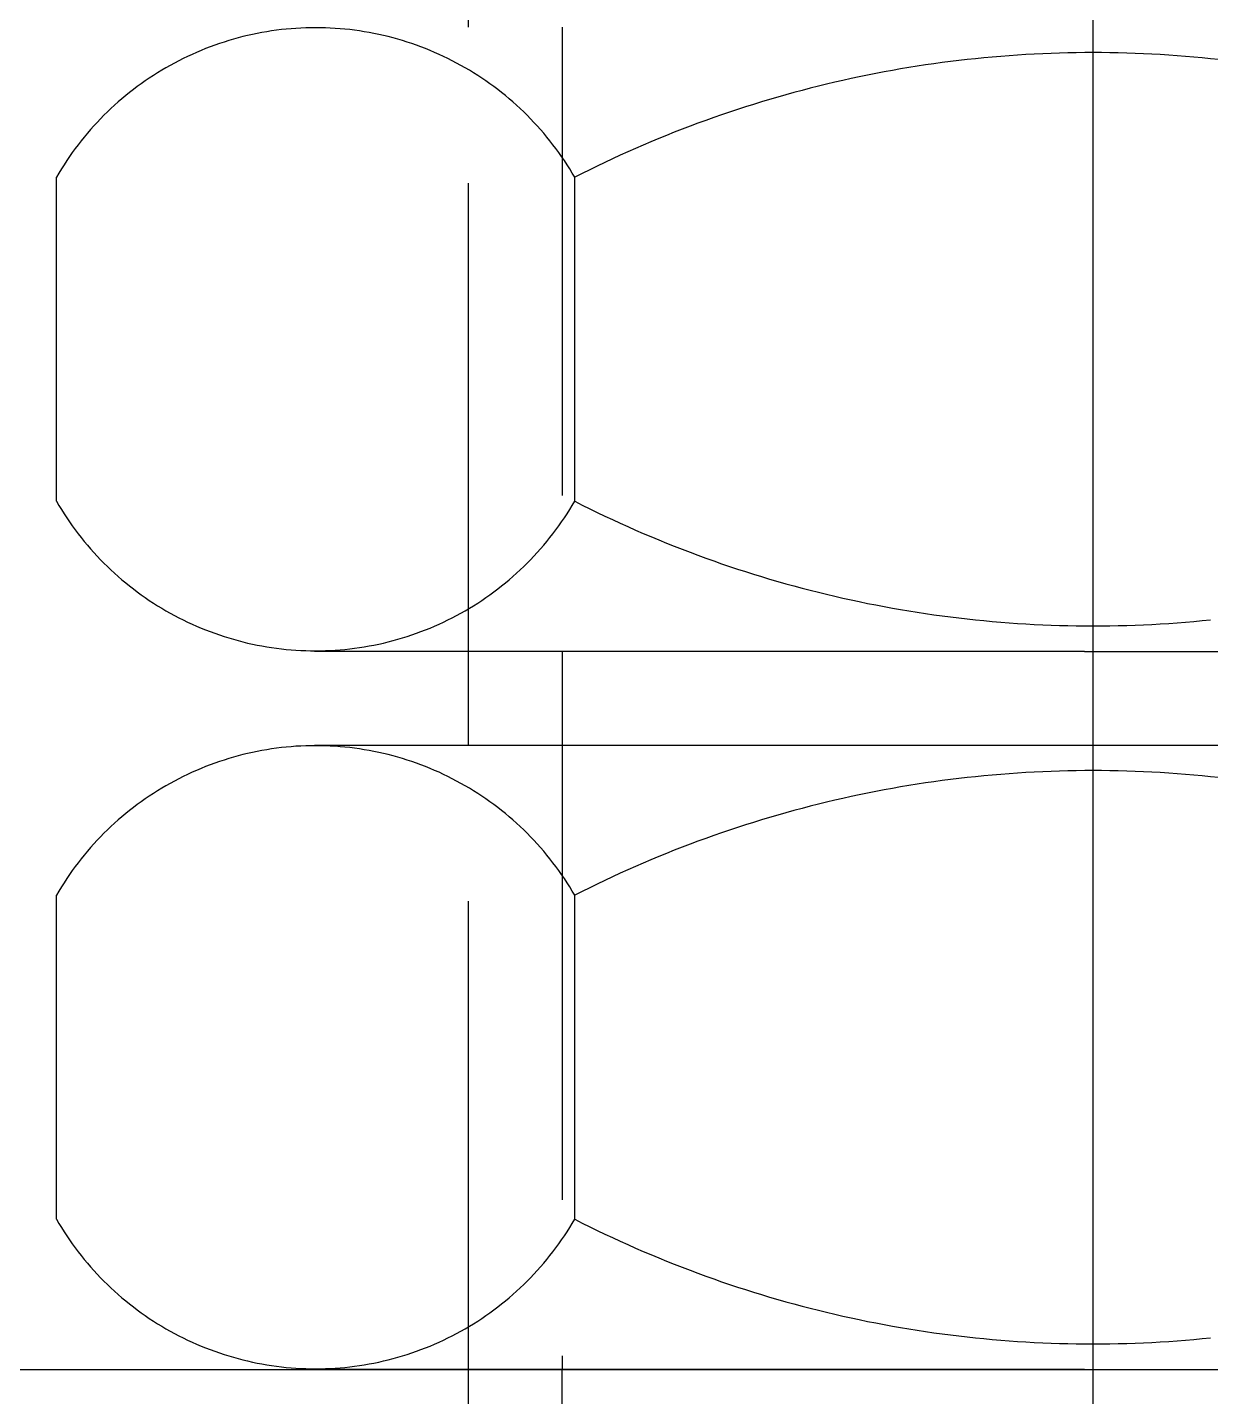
# Paper-space layout 'ldTemplatePARS001R3OrderA3BWPP03 (2)' of a CAD drawing. Header units: millimetres. Extents: x 302 to 722, y -383 to -86.
# Drawn here: x 511.363 to 515.152, y -267.915 to -263.529 of the extents above; entities that cross this region are included whole.
import ezdxf

# ---------------------------------------------------------------- set-up
doc = ezdxf.new("R2010")
doc.units = ezdxf.units.MM
doc.linetypes.add('DASH_CENTER', pattern=[36, 24, -3, 6, -3])
doc.linetypes.add('LONG_DASHED', pattern=[2, 1.5, -0.5])

psp = doc.layouts.new('ldTemplatePARS001R3OrderA3BWPP03 (2)')

# ---------------------------------------------------------------- linework, layer by layer
at = {"color": 7, "linetype": 'DASH_CENTER'}
psp.add_line((514.7759, -286.2029), (514.7759, -252.6781), dxfattribs=at)
at = {"color": 7, "linetype": 'LONG_DASHED'}
for p, q in [((512.7759, -265.5278), (512.7759, -263.0278)), ((513.0759, -263.5278), (513.0759, -265.5278)), ((513.0759, -265.7843), (513.0759, -267.8278)), ((512.7759, -267.8278), (512.7759, -265.8278)), ((512.7759, -272.2278), (512.7759, -267.8278)), ((513.0759, -272.2278), (513.0759, -267.8278))]:
    psp.add_line(p, q, dxfattribs=at)
at = {"color": 7, "linetype": 'Continuous'}
for p, q in [((512.038, -263.5624), (512.0229, -263.5666)), ((512.0532, -263.5584), (512.038, -263.5624)), ((512.0684, -263.5547), (512.0532, -263.5584)), ((512.0837, -263.5513), (512.0684, -263.5547)), ((512.0991, -263.5481), (512.0837, -263.5513)), ((512.1145, -263.5452), (512.0991, -263.5481)), ((512.1299, -263.5425), (512.1145, -263.5452)), ((512.1454, -263.5401), (512.1299, -263.5425)), ((512.161, -263.5379), (512.1454, -263.5401)), ((512.1765, -263.536), (512.161, -263.5379)), ((512.1921, -263.5343), (512.1765, -263.536)), ((512.2077, -263.5329), (512.1921, -263.5343)), ((512.2234, -263.5318), (512.2077, -263.5329)), ((512.239, -263.5309), (512.2234, -263.5318)), ((512.2547, -263.5302), (512.239, -263.5309)), ((512.2704, -263.5298), (512.2547, -263.5302)), ((512.2861, -263.5297), (512.2704, -263.5298)), ((512.3017, -263.5298), (512.2861, -263.5297)), ((512.3174, -263.5302), (512.3017, -263.5298)), ((512.3331, -263.5309), (512.3174, -263.5302)), ((512.3487, -263.5318), (512.3331, -263.5309)), ((512.3644, -263.5329), (512.3487, -263.5318)), ((512.38, -263.5343), (512.3644, -263.5329)), ((512.3956, -263.536), (512.38, -263.5343)), ((512.4111, -263.5379), (512.3956, -263.536)), ((512.4267, -263.5401), (512.4111, -263.5379)), ((512.4422, -263.5425), (512.4267, -263.5401)), ((512.4576, -263.5452), (512.4422, -263.5425)), ((512.473, -263.5481), (512.4576, -263.5452)), ((512.4884, -263.5513), (512.473, -263.5481)), ((512.5037, -263.5547), (512.4884, -263.5513)), ((512.5189, -263.5584), (512.5037, -263.5547)), ((512.5341, -263.5624), (512.5189, -263.5584)), ((512.5492, -263.5666), (512.5341, -263.5624)), ((511.9049, -263.6088), (511.8905, -263.6151)), ((511.9193, -263.6027), (511.9049, -263.6088)), ((511.9338, -263.5968), (511.9193, -263.6027)), ((511.9485, -263.5911), (511.9338, -263.5968)), ((511.9632, -263.5857), (511.9485, -263.5911)), ((511.978, -263.5806), (511.9632, -263.5857)), ((511.9929, -263.5757), (511.978, -263.5806)), ((512.0079, -263.571), (511.9929, -263.5757)), ((512.0229, -263.5666), (512.0079, -263.571)), ((512.5642, -263.571), (512.5492, -263.5666)), ((512.5792, -263.5757), (512.5642, -263.571)), ((512.5941, -263.5806), (512.5792, -263.5757)), ((512.6089, -263.5857), (512.5941, -263.5806)), ((512.6236, -263.5911), (512.6089, -263.5857)), ((512.6383, -263.5968), (512.6236, -263.5911)), ((512.6528, -263.6027), (512.6383, -263.5968)), ((512.6672, -263.6088), (512.6528, -263.6027)), ((512.6816, -263.6151), (512.6672, -263.6088)), ((514.7489, -263.6097), (514.722, -263.61)), ((514.7759, -263.6096), (514.7489, -263.6097)), ((514.8028, -263.6097), (514.7759, -263.6096)), ((514.8297, -263.61), (514.8028, -263.6097)), ((511.8205, -263.6504), (511.8069, -263.6581)), ((511.8343, -263.6429), (511.8205, -263.6504)), ((511.8482, -263.6356), (511.8343, -263.6429)), ((511.8622, -263.6285), (511.8482, -263.6356)), ((511.8763, -263.6217), (511.8622, -263.6285)), ((511.8905, -263.6151), (511.8763, -263.6217)), ((512.6958, -263.6217), (512.6816, -263.6151)), ((512.7099, -263.6285), (512.6958, -263.6217)), ((512.7239, -263.6356), (512.7099, -263.6285)), ((512.7378, -263.6429), (512.7239, -263.6356)), ((512.7516, -263.6504), (512.7378, -263.6429)), ((512.7652, -263.6581), (512.7516, -263.6504)), ((514.2127, -263.6533), (514.1861, -263.6575)), ((514.2393, -263.6492), (514.2127, -263.6533)), ((514.266, -263.6454), (514.2393, -263.6492)), ((514.2926, -263.6417), (514.266, -263.6454)), ((514.3193, -263.6382), (514.2926, -263.6417)), ((514.3461, -263.635), (514.3193, -263.6382)), ((514.3728, -263.6319), (514.3461, -263.635)), ((514.3996, -263.629), (514.3728, -263.6319)), ((514.4264, -263.6263), (514.3996, -263.629)), ((514.4532, -263.6239), (514.4264, -263.6263)), ((514.48, -263.6216), (514.4532, -263.6239)), ((514.5069, -263.6195), (514.48, -263.6216)), ((514.5337, -263.6176), (514.5069, -263.6195)), ((514.5606, -263.6159), (514.5337, -263.6176)), ((514.5875, -263.6144), (514.5606, -263.6159)), ((514.6144, -263.6132), (514.5875, -263.6144)), ((514.6413, -263.6121), (514.6144, -263.6132)), ((514.6682, -263.6112), (514.6413, -263.6121)), ((514.6951, -263.6105), (514.6682, -263.6112)), ((514.722, -263.61), (514.6951, -263.6105)), ((514.8566, -263.6105), (514.8297, -263.61)), ((514.8836, -263.6112), (514.8566, -263.6105)), ((514.9105, -263.6121), (514.8836, -263.6112)), ((514.9374, -263.6132), (514.9105, -263.6121)), ((514.9643, -263.6144), (514.9374, -263.6132)), ((514.9911, -263.6159), (514.9643, -263.6144)), ((515.018, -263.6176), (514.9911, -263.6159)), ((515.0449, -263.6195), (515.018, -263.6176)), ((515.0717, -263.6216), (515.0449, -263.6195)), ((515.0986, -263.6239), (515.0717, -263.6216)), ((515.1254, -263.6263), (515.0986, -263.6239)), ((515.1522, -263.629), (515.1254, -263.6263)), ((515.1789, -263.6319), (515.1522, -263.629)), ((511.7536, -263.6912), (511.7407, -263.7)), ((511.7667, -263.6826), (511.7536, -263.6912)), ((511.78, -263.6742), (511.7667, -263.6826)), ((511.7934, -263.6661), (511.78, -263.6742)), ((511.8069, -263.6581), (511.7934, -263.6661)), ((512.7787, -263.6661), (512.7652, -263.6581)), ((512.7921, -263.6742), (512.7787, -263.6661)), ((512.8054, -263.6826), (512.7921, -263.6742)), ((512.8185, -263.6912), (512.8054, -263.6826)), ((512.8314, -263.7), (512.8185, -263.6912)), ((514.001, -263.6928), (513.9747, -263.6986)), ((514.0273, -263.6872), (514.001, -263.6928)), ((514.0537, -263.6817), (514.0273, -263.6872)), ((514.0801, -263.6765), (514.0537, -263.6817)), ((514.1066, -263.6715), (514.0801, -263.6765)), ((514.133, -263.6666), (514.1066, -263.6715)), ((514.1596, -263.662), (514.133, -263.6666)), ((514.1861, -263.6575), (514.1596, -263.662)), ((511.6903, -263.7374), (511.6781, -263.7472)), ((511.7027, -263.7278), (511.6903, -263.7374)), ((511.7152, -263.7183), (511.7027, -263.7278)), ((511.7278, -263.7091), (511.7152, -263.7183)), ((511.7407, -263.7), (511.7278, -263.7091)), ((512.8443, -263.7091), (512.8314, -263.7)), ((512.8569, -263.7183), (512.8443, -263.7091)), ((512.8694, -263.7278), (512.8569, -263.7183)), ((512.8818, -263.7374), (512.8694, -263.7278)), ((512.894, -263.7472), (512.8818, -263.7374)), ((513.8179, -263.7375), (513.792, -263.7447)), ((513.8439, -263.7306), (513.8179, -263.7375)), ((513.87, -263.7238), (513.8439, -263.7306)), ((513.8961, -263.7172), (513.87, -263.7238)), ((513.9223, -263.7108), (513.8961, -263.7172)), ((513.9485, -263.7046), (513.9223, -263.7108)), ((513.9747, -263.6986), (513.9485, -263.7046)), ((511.6425, -263.778), (511.6309, -263.7886)), ((511.6542, -263.7675), (511.6425, -263.778)), ((511.6661, -263.7573), (511.6542, -263.7675)), ((511.6781, -263.7472), (511.6661, -263.7573)), ((512.906, -263.7573), (512.894, -263.7472)), ((512.9179, -263.7675), (512.906, -263.7573)), ((512.9296, -263.778), (512.9179, -263.7675)), ((512.9412, -263.7886), (512.9296, -263.778)), ((513.663, -263.7834), (513.6374, -263.7917)), ((513.6887, -263.7753), (513.663, -263.7834)), ((513.7144, -263.7673), (513.6887, -263.7753)), ((513.7402, -263.7596), (513.7144, -263.7673)), ((513.7661, -263.7521), (513.7402, -263.7596)), ((513.792, -263.7447), (513.7661, -263.7521)), ((511.5974, -263.8216), (511.5866, -263.8329)), ((511.6084, -263.8104), (511.5974, -263.8216)), ((511.6196, -263.7994), (511.6084, -263.8104)), ((511.6309, -263.7886), (511.6196, -263.7994)), ((512.9525, -263.7994), (512.9412, -263.7886)), ((512.9637, -263.8104), (512.9525, -263.7994)), ((512.9747, -263.8216), (512.9637, -263.8104)), ((512.9855, -263.8329), (512.9747, -263.8216)), ((513.5356, -263.8268), (513.5103, -263.836)), ((513.561, -263.8177), (513.5356, -263.8268)), ((513.5864, -263.8089), (513.561, -263.8177)), ((513.6119, -263.8002), (513.5864, -263.8089)), ((513.6374, -263.7917), (513.6119, -263.8002)), ((511.5553, -263.868), (511.5452, -263.8801)), ((511.5655, -263.8562), (511.5553, -263.868)), ((511.576, -263.8445), (511.5655, -263.8562)), ((511.5866, -263.8329), (511.576, -263.8445)), ((512.9961, -263.8445), (512.9855, -263.8329)), ((513.0066, -263.8562), (512.9961, -263.8445)), ((513.0168, -263.868), (513.0066, -263.8562)), ((513.0269, -263.8801), (513.0168, -263.868)), ((513.4349, -263.8649), (513.4099, -263.8749)), ((513.4599, -263.8551), (513.4349, -263.8649)), ((513.4851, -263.8455), (513.4599, -263.8551)), ((513.5103, -263.836), (513.4851, -263.8455)), ((511.5258, -263.9047), (511.5163, -263.9172)), ((511.5354, -263.8923), (511.5258, -263.9047)), ((511.5452, -263.8801), (511.5354, -263.8923)), ((513.0367, -263.8923), (513.0269, -263.8801)), ((513.0463, -263.9047), (513.0367, -263.8923)), ((513.0558, -263.9172), (513.0463, -263.9047)), ((513.3106, -263.9166), (513.286, -263.9275)), ((513.3353, -263.9059), (513.3106, -263.9166)), ((513.3601, -263.8954), (513.3353, -263.9059)), ((513.3849, -263.885), (513.3601, -263.8954)), ((513.4099, -263.8749), (513.3849, -263.885)), ((511.4892, -263.9556), (511.4806, -263.9687)), ((511.498, -263.9427), (511.4892, -263.9556)), ((511.5071, -263.9298), (511.498, -263.9427)), ((511.5163, -263.9172), (511.5071, -263.9298)), ((513.065, -263.9298), (513.0558, -263.9172)), ((513.0741, -263.9427), (513.065, -263.9298)), ((513.0829, -263.9556), (513.0741, -263.9427)), ((513.0915, -263.9687), (513.0829, -263.9556)), ((513.237, -263.9499), (513.2126, -263.9613)), ((513.2614, -263.9386), (513.237, -263.9499)), ((513.286, -263.9275), (513.2614, -263.9386)), ((511.4641, -263.9954), (511.4561, -264.0089)), ((511.4722, -263.982), (511.4641, -263.9954)), ((511.4806, -263.9687), (511.4722, -263.982)), ((513.0999, -263.982), (513.0915, -263.9687)), ((513.108, -263.9954), (513.0999, -263.982)), ((513.116, -264.0089), (513.108, -263.9954)), ((513.14, -263.9967), (513.116, -264.0089)), ((513.1641, -263.9847), (513.14, -263.9967)), ((513.1883, -263.9729), (513.1641, -263.9847)), ((513.2126, -263.9613), (513.1883, -263.9729)), ((511.4561, -265.0466), (511.4561, -264.0089)), ((513.116, -265.0466), (513.116, -264.0089)), ((511.4561, -265.0466), (511.4641, -265.0601)), ((513.108, -265.0601), (513.116, -265.0466)), ((513.116, -265.0466), (513.14, -265.0588)), ((511.4641, -265.0601), (511.4722, -265.0735)), ((511.4722, -265.0735), (511.4806, -265.0868)), ((511.4806, -265.0868), (511.4892, -265.0999)), ((511.4892, -265.0999), (511.498, -265.1129)), ((513.0741, -265.1129), (513.0829, -265.0999)), ((513.0829, -265.0999), (513.0915, -265.0868)), ((513.0915, -265.0868), (513.0999, -265.0735)), ((513.0999, -265.0735), (513.108, -265.0601)), ((513.14, -265.0588), (513.1641, -265.0708)), ((513.1641, -265.0708), (513.1883, -265.0826)), ((513.1883, -265.0826), (513.2126, -265.0942)), ((513.2126, -265.0942), (513.237, -265.1056)), ((511.498, -265.1129), (511.5071, -265.1257)), ((511.5071, -265.1257), (511.5163, -265.1383)), ((511.5163, -265.1383), (511.5258, -265.1509)), ((513.0463, -265.1509), (513.0558, -265.1383)), ((513.0558, -265.1383), (513.065, -265.1257)), ((513.065, -265.1257), (513.0741, -265.1129)), ((513.237, -265.1056), (513.2614, -265.1169)), ((513.2614, -265.1169), (513.286, -265.128)), ((513.286, -265.128), (513.3106, -265.1389)), ((513.3106, -265.1389), (513.3353, -265.1496)), ((511.5258, -265.1509), (511.5354, -265.1632)), ((511.5354, -265.1632), (511.5452, -265.1754)), ((511.5452, -265.1754), (511.5553, -265.1875)), ((511.5553, -265.1875), (511.5655, -265.1993)), ((513.0066, -265.1993), (513.0168, -265.1875)), ((513.0168, -265.1875), (513.0269, -265.1754)), ((513.0269, -265.1754), (513.0367, -265.1632)), ((513.0367, -265.1632), (513.0463, -265.1509)), ((513.3353, -265.1496), (513.3601, -265.1601)), ((513.3601, -265.1601), (513.3849, -265.1705)), ((513.3849, -265.1705), (513.4099, -265.1807)), ((513.4099, -265.1807), (513.4349, -265.1906)), ((511.5655, -265.1993), (511.576, -265.211)), ((511.576, -265.211), (511.5866, -265.2226)), ((511.5866, -265.2226), (511.5974, -265.2339)), ((512.9747, -265.2339), (512.9855, -265.2226)), ((512.9855, -265.2226), (512.9961, -265.211)), ((512.9961, -265.211), (513.0066, -265.1993)), ((513.4349, -265.1906), (513.4599, -265.2004)), ((513.4599, -265.2004), (513.4851, -265.2101)), ((513.4851, -265.2101), (513.5103, -265.2195)), ((513.5103, -265.2195), (513.5356, -265.2287)), ((513.5356, -265.2287), (513.561, -265.2378)), ((511.5974, -265.2339), (511.6084, -265.2451)), ((511.6084, -265.2451), (511.6196, -265.2561)), ((511.6196, -265.2561), (511.6309, -265.2669)), ((511.6309, -265.2669), (511.6425, -265.2775)), ((512.9296, -265.2775), (512.9412, -265.2669)), ((512.9412, -265.2669), (512.9525, -265.2561)), ((512.9525, -265.2561), (512.9637, -265.2451)), ((512.9637, -265.2451), (512.9747, -265.2339)), ((513.561, -265.2378), (513.5864, -265.2467)), ((513.5864, -265.2467), (513.6119, -265.2553)), ((513.6119, -265.2553), (513.6374, -265.2638)), ((513.6374, -265.2638), (513.663, -265.2721)), ((513.663, -265.2721), (513.6887, -265.2803)), ((511.6425, -265.2775), (511.6542, -265.288)), ((511.6542, -265.288), (511.6661, -265.2982)), ((511.6661, -265.2982), (511.6781, -265.3083)), ((511.6781, -265.3083), (511.6903, -265.3181)), ((511.6903, -265.3181), (511.7027, -265.3278)), ((512.8694, -265.3278), (512.8818, -265.3181)), ((512.8818, -265.3181), (512.894, -265.3083)), ((512.894, -265.3083), (512.906, -265.2982)), ((512.906, -265.2982), (512.9179, -265.288)), ((512.9179, -265.288), (512.9296, -265.2775)), ((513.6887, -265.2803), (513.7144, -265.2882)), ((513.7144, -265.2882), (513.7402, -265.2959)), ((513.7402, -265.2959), (513.7661, -265.3035)), ((513.7661, -265.3035), (513.792, -265.3108)), ((513.792, -265.3108), (513.8179, -265.318)), ((513.8179, -265.318), (513.8439, -265.3249)), ((511.7027, -265.3278), (511.7152, -265.3372)), ((511.7152, -265.3372), (511.7278, -265.3464)), ((511.7278, -265.3464), (511.7407, -265.3555)), ((511.7407, -265.3555), (511.7536, -265.3643)), ((512.8185, -265.3643), (512.8314, -265.3555)), ((512.8314, -265.3555), (512.8443, -265.3464)), ((512.8443, -265.3464), (512.8569, -265.3372)), ((512.8569, -265.3372), (512.8694, -265.3278)), ((513.8439, -265.3249), (513.87, -265.3317)), ((513.87, -265.3317), (513.8961, -265.3383)), ((513.8961, -265.3383), (513.9223, -265.3447)), ((513.9223, -265.3447), (513.9485, -265.3509)), ((513.9485, -265.3509), (513.9747, -265.3569)), ((513.9747, -265.3569), (514.001, -265.3627)), ((514.001, -265.3627), (514.0273, -265.3683)), ((511.7536, -265.3643), (511.7667, -265.3729)), ((511.7667, -265.3729), (511.78, -265.3813)), ((511.78, -265.3813), (511.7934, -265.3895)), ((511.7934, -265.3895), (511.8069, -265.3974)), ((511.8069, -265.3974), (511.8205, -265.4051)), ((511.8205, -265.4051), (511.8343, -265.4126)), ((512.7378, -265.4126), (512.7516, -265.4051)), ((512.7516, -265.4051), (512.7652, -265.3974)), ((512.7652, -265.3974), (512.7787, -265.3895)), ((512.7787, -265.3895), (512.7921, -265.3813)), ((512.7921, -265.3813), (512.8054, -265.3729)), ((512.8054, -265.3729), (512.8185, -265.3643)), ((514.0273, -265.3683), (514.0537, -265.3738)), ((514.0537, -265.3738), (514.0801, -265.379)), ((514.0801, -265.379), (514.1066, -265.384)), ((514.1066, -265.384), (514.133, -265.3889)), ((514.133, -265.3889), (514.1596, -265.3935)), ((514.1596, -265.3935), (514.1861, -265.398)), ((514.1861, -265.398), (514.2127, -265.4022)), ((514.2127, -265.4022), (514.2393, -265.4063)), ((514.2393, -265.4063), (514.266, -265.4101)), ((511.8343, -265.4126), (511.8482, -265.4199)), ((511.8482, -265.4199), (511.8622, -265.427)), ((511.8622, -265.427), (511.8763, -265.4338)), ((511.8763, -265.4338), (511.8905, -265.4404)), ((511.8905, -265.4404), (511.9049, -265.4467)), ((511.9049, -265.4467), (511.9193, -265.4528)), ((512.6528, -265.4528), (512.6672, -265.4467)), ((512.6672, -265.4467), (512.6816, -265.4404)), ((512.6816, -265.4404), (512.6958, -265.4338)), ((512.6958, -265.4338), (512.7099, -265.427)), ((512.7099, -265.427), (512.7239, -265.4199)), ((512.7239, -265.4199), (512.7378, -265.4126)), ((514.266, -265.4101), (514.2926, -265.4138)), ((514.2926, -265.4138), (514.3193, -265.4173)), ((514.3193, -265.4173), (514.3461, -265.4205)), ((514.3461, -265.4205), (514.3728, -265.4236)), ((514.3728, -265.4236), (514.3996, -265.4265)), ((514.3996, -265.4265), (514.4264, -265.4292)), ((514.4264, -265.4292), (514.4532, -265.4316)), ((514.4532, -265.4316), (514.48, -265.4339)), ((514.48, -265.4339), (514.5069, -265.436)), ((514.5069, -265.436), (514.5337, -265.4379)), ((514.5337, -265.4379), (514.5606, -265.4396)), ((514.5606, -265.4396), (514.5875, -265.4411)), ((514.5875, -265.4411), (514.6144, -265.4424)), ((514.6144, -265.4424), (514.6413, -265.4435)), ((514.6413, -265.4435), (514.6682, -265.4443)), ((514.6682, -265.4443), (514.6951, -265.445)), ((514.6951, -265.445), (514.722, -265.4455)), ((514.722, -265.4455), (514.7489, -265.4458)), ((514.7489, -265.4458), (514.7759, -265.4459)), ((514.7759, -265.4459), (514.8028, -265.4458)), ((514.8028, -265.4458), (514.8297, -265.4455)), ((514.8297, -265.4455), (514.8566, -265.445)), ((514.8566, -265.445), (514.8836, -265.4443)), ((514.8836, -265.4443), (514.9105, -265.4435)), ((514.9105, -265.4435), (514.9374, -265.4424)), ((514.9374, -265.4424), (514.9643, -265.4411)), ((514.9643, -265.4411), (514.9911, -265.4396)), ((514.9911, -265.4396), (515.018, -265.4379)), ((515.018, -265.4379), (515.0449, -265.436)), ((515.0449, -265.436), (515.0717, -265.4339)), ((515.0717, -265.4339), (515.0986, -265.4316)), ((515.0986, -265.4316), (515.1254, -265.4292)), ((515.1254, -265.4292), (515.1522, -265.4265)), ((511.9193, -265.4528), (511.9338, -265.4587)), ((511.9338, -265.4587), (511.9485, -265.4644)), ((511.9485, -265.4644), (511.9632, -265.4698)), ((511.9632, -265.4698), (511.978, -265.4749)), ((511.978, -265.4749), (511.9929, -265.4799)), ((511.9929, -265.4799), (512.0079, -265.4845)), ((512.0079, -265.4845), (512.0229, -265.489)), ((512.0229, -265.489), (512.038, -265.4931)), ((512.038, -265.4931), (512.0532, -265.4971)), ((512.5189, -265.4971), (512.5341, -265.4931)), ((512.5341, -265.4931), (512.5492, -265.489)), ((512.5492, -265.489), (512.5642, -265.4845)), ((512.5642, -265.4845), (512.5792, -265.4799)), ((512.5792, -265.4799), (512.5941, -265.4749)), ((512.5941, -265.4749), (512.6089, -265.4698)), ((512.6089, -265.4698), (512.6236, -265.4644)), ((512.6236, -265.4644), (512.6383, -265.4587)), ((512.6383, -265.4587), (512.6528, -265.4528)), ((512.0532, -265.4971), (512.0684, -265.5008)), ((512.0684, -265.5008), (512.0837, -265.5042)), ((512.0837, -265.5042), (512.0991, -265.5074)), ((512.0991, -265.5074), (512.1145, -265.5103)), ((512.1145, -265.5103), (512.1299, -265.513)), ((512.1299, -265.513), (512.1454, -265.5154)), ((512.1454, -265.5154), (512.161, -265.5176)), ((512.161, -265.5176), (512.1765, -265.5195)), ((512.1765, -265.5195), (512.1921, -265.5212)), ((512.1921, -265.5212), (512.2077, -265.5226)), ((512.2077, -265.5226), (512.2234, -265.5237)), ((512.2234, -265.5237), (512.239, -265.5246)), ((512.239, -265.5246), (512.2547, -265.5253)), ((512.2547, -265.5253), (512.2704, -265.5257)), ((512.2704, -265.5257), (512.2861, -265.5258)), ((514.7482, -265.5278), (512.2827, -265.5278)), ((512.2861, -265.5258), (512.3017, -265.5257)), ((512.3017, -265.5257), (512.3174, -265.5253)), ((512.3174, -265.5253), (512.3331, -265.5246)), ((512.3331, -265.5246), (512.3487, -265.5237)), ((512.3487, -265.5237), (512.3644, -265.5226)), ((512.3644, -265.5226), (512.38, -265.5212)), ((512.38, -265.5212), (512.3956, -265.5195)), ((512.3956, -265.5195), (512.4111, -265.5176)), ((512.4111, -265.5176), (512.4267, -265.5154)), ((512.4267, -265.5154), (512.4422, -265.513)), ((512.4422, -265.513), (512.4576, -265.5103)), ((512.4576, -265.5103), (512.473, -265.5074)), ((512.473, -265.5074), (512.4884, -265.5042)), ((512.4884, -265.5042), (512.5037, -265.5008)), ((512.5037, -265.5008), (512.5189, -265.4971)), ((512.7759, -265.8278), (512.7759, -265.5278)), ((513.0759, -265.5278), (513.0759, -265.7843)), ((514.7482, -265.5278), (517.2623, -265.5278)), ((512.1145, -265.8452), (512.0991, -265.8481)), ((512.1299, -265.8425), (512.1145, -265.8452)), ((512.1454, -265.8401), (512.1299, -265.8425)), ((512.161, -265.8379), (512.1454, -265.8401)), ((512.1765, -265.836), (512.161, -265.8379)), ((512.1921, -265.8343), (512.1765, -265.836)), ((512.2077, -265.8329), (512.1921, -265.8343)), ((512.2234, -265.8318), (512.2077, -265.8329)), ((512.239, -265.8309), (512.2234, -265.8318)), ((512.2547, -265.8302), (512.239, -265.8309)), ((512.2704, -265.8298), (512.2547, -265.8302)), ((512.2861, -265.8297), (512.2704, -265.8298)), ((512.2827, -265.8278), (514.7482, -265.8278)), ((512.3017, -265.8298), (512.2861, -265.8297)), ((512.3174, -265.8302), (512.3017, -265.8298)), ((512.3331, -265.8309), (512.3174, -265.8302)), ((512.3487, -265.8318), (512.3331, -265.8309)), ((512.3644, -265.8329), (512.3487, -265.8318)), ((512.38, -265.8343), (512.3644, -265.8329)), ((512.3956, -265.836), (512.38, -265.8343)), ((512.4111, -265.8379), (512.3956, -265.836)), ((512.4267, -265.8401), (512.4111, -265.8379)), ((512.4422, -265.8425), (512.4267, -265.8401)), ((512.4576, -265.8452), (512.4422, -265.8425)), ((512.473, -265.8481), (512.4576, -265.8452)), ((514.7482, -265.8278), (517.2623, -265.8278)), ((511.9632, -265.8857), (511.9485, -265.8911)), ((511.978, -265.8806), (511.9632, -265.8857)), ((511.9929, -265.8757), (511.978, -265.8806)), ((512.0079, -265.871), (511.9929, -265.8757)), ((512.0229, -265.8666), (512.0079, -265.871)), ((512.038, -265.8624), (512.0229, -265.8666)), ((512.0532, -265.8584), (512.038, -265.8624)), ((512.0684, -265.8547), (512.0532, -265.8584)), ((512.0837, -265.8513), (512.0684, -265.8547)), ((512.0991, -265.8481), (512.0837, -265.8513)), ((512.4884, -265.8513), (512.473, -265.8481)), ((512.5037, -265.8547), (512.4884, -265.8513)), ((512.5189, -265.8584), (512.5037, -265.8547)), ((512.5341, -265.8624), (512.5189, -265.8584)), ((512.5492, -265.8666), (512.5341, -265.8624)), ((512.5642, -265.871), (512.5492, -265.8666)), ((512.5792, -265.8757), (512.5642, -265.871)), ((512.5941, -265.8806), (512.5792, -265.8757)), ((512.6089, -265.8857), (512.5941, -265.8806)), ((512.6236, -265.8911), (512.6089, -265.8857)), ((511.8622, -265.9285), (511.8482, -265.9356)), ((511.8763, -265.9217), (511.8622, -265.9285)), ((511.8905, -265.9151), (511.8763, -265.9217)), ((511.9049, -265.9088), (511.8905, -265.9151)), ((511.9193, -265.9027), (511.9049, -265.9088)), ((511.9338, -265.8968), (511.9193, -265.9027)), ((511.9485, -265.8911), (511.9338, -265.8968)), ((512.6383, -265.8968), (512.6236, -265.8911)), ((512.6528, -265.9027), (512.6383, -265.8968)), ((512.6672, -265.9088), (512.6528, -265.9027)), ((512.6816, -265.9151), (512.6672, -265.9088)), ((512.6958, -265.9217), (512.6816, -265.9151)), ((512.7099, -265.9285), (512.6958, -265.9217)), ((512.7239, -265.9356), (512.7099, -265.9285)), ((514.3728, -265.9319), (514.3461, -265.935)), ((514.3996, -265.929), (514.3728, -265.9319)), ((514.4264, -265.9263), (514.3996, -265.929)), ((514.4532, -265.9239), (514.4264, -265.9263)), ((514.48, -265.9216), (514.4532, -265.9239)), ((514.5069, -265.9195), (514.48, -265.9216)), ((514.5337, -265.9176), (514.5069, -265.9195)), ((514.5606, -265.9159), (514.5337, -265.9176)), ((514.5875, -265.9144), (514.5606, -265.9159)), ((514.6144, -265.9132), (514.5875, -265.9144)), ((514.6413, -265.9121), (514.6144, -265.9132)), ((514.6682, -265.9112), (514.6413, -265.9121)), ((514.6951, -265.9105), (514.6682, -265.9112)), ((514.722, -265.91), (514.6951, -265.9105)), ((514.7489, -265.9097), (514.722, -265.91)), ((514.7759, -265.9096), (514.7489, -265.9097)), ((514.8028, -265.9097), (514.7759, -265.9096)), ((514.8297, -265.91), (514.8028, -265.9097)), ((514.8566, -265.9105), (514.8297, -265.91)), ((514.8836, -265.9112), (514.8566, -265.9105)), ((514.9105, -265.9121), (514.8836, -265.9112)), ((514.9374, -265.9132), (514.9105, -265.9121)), ((514.9643, -265.9144), (514.9374, -265.9132)), ((514.9911, -265.9159), (514.9643, -265.9144)), ((515.018, -265.9176), (514.9911, -265.9159)), ((515.0449, -265.9195), (515.018, -265.9176)), ((515.0717, -265.9216), (515.0449, -265.9195)), ((515.0986, -265.9239), (515.0717, -265.9216)), ((515.1254, -265.9263), (515.0986, -265.9239)), ((515.1522, -265.929), (515.1254, -265.9263)), ((515.1789, -265.9319), (515.1522, -265.929)), ((511.78, -265.9742), (511.7667, -265.9826)), ((511.7934, -265.9661), (511.78, -265.9742)), ((511.8069, -265.9581), (511.7934, -265.9661)), ((511.8205, -265.9504), (511.8069, -265.9581)), ((511.8343, -265.9429), (511.8205, -265.9504)), ((511.8482, -265.9356), (511.8343, -265.9429)), ((512.7378, -265.9429), (512.7239, -265.9356)), ((512.7516, -265.9504), (512.7378, -265.9429)), ((512.7652, -265.9581), (512.7516, -265.9504)), ((512.7787, -265.9661), (512.7652, -265.9581)), ((512.7921, -265.9742), (512.7787, -265.9661)), ((512.8054, -265.9826), (512.7921, -265.9742)), ((514.0801, -265.9765), (514.0537, -265.9817)), ((514.1066, -265.9715), (514.0801, -265.9765)), ((514.133, -265.9666), (514.1066, -265.9715)), ((514.1596, -265.962), (514.133, -265.9666)), ((514.1861, -265.9575), (514.1596, -265.962)), ((514.2127, -265.9533), (514.1861, -265.9575)), ((514.2393, -265.9492), (514.2127, -265.9533)), ((514.266, -265.9454), (514.2393, -265.9492)), ((514.2926, -265.9417), (514.266, -265.9454)), ((514.3193, -265.9382), (514.2926, -265.9417)), ((514.3461, -265.935), (514.3193, -265.9382)), ((511.7152, -266.0183), (511.7027, -266.0278)), ((511.7278, -266.0091), (511.7152, -266.0183)), ((511.7407, -266), (511.7278, -266.0091)), ((511.7536, -265.9912), (511.7407, -266)), ((511.7667, -265.9826), (511.7536, -265.9912)), ((512.8185, -265.9912), (512.8054, -265.9826)), ((512.8314, -266), (512.8185, -265.9912)), ((512.8443, -266.0091), (512.8314, -266)), ((512.8569, -266.0183), (512.8443, -266.0091)), ((512.8694, -266.0278), (512.8569, -266.0183)), ((513.8961, -266.0172), (513.87, -266.0238)), ((513.9223, -266.0108), (513.8961, -266.0172)), ((513.9485, -266.0046), (513.9223, -266.0108)), ((513.9747, -265.9986), (513.9485, -266.0046)), ((514.001, -265.9928), (513.9747, -265.9986)), ((514.0273, -265.9872), (514.001, -265.9928)), ((514.0537, -265.9817), (514.0273, -265.9872)), ((511.6661, -266.0573), (511.6542, -266.0675)), ((511.6781, -266.0472), (511.6661, -266.0573)), ((511.6903, -266.0374), (511.6781, -266.0472)), ((511.7027, -266.0278), (511.6903, -266.0374)), ((512.8818, -266.0374), (512.8694, -266.0278)), ((512.894, -266.0472), (512.8818, -266.0374)), ((512.906, -266.0573), (512.894, -266.0472)), ((512.9179, -266.0675), (512.906, -266.0573)), ((513.7402, -266.0596), (513.7144, -266.0673)), ((513.7661, -266.0521), (513.7402, -266.0596)), ((513.792, -266.0447), (513.7661, -266.0521)), ((513.8179, -266.0375), (513.792, -266.0447)), ((513.8439, -266.0306), (513.8179, -266.0375)), ((513.87, -266.0238), (513.8439, -266.0306)), ((511.6196, -266.0994), (511.6084, -266.1104)), ((511.6309, -266.0886), (511.6196, -266.0994)), ((511.6425, -266.078), (511.6309, -266.0886)), ((511.6542, -266.0675), (511.6425, -266.078)), ((512.9296, -266.078), (512.9179, -266.0675)), ((512.9412, -266.0886), (512.9296, -266.078)), ((512.9525, -266.0994), (512.9412, -266.0886)), ((512.9637, -266.1104), (512.9525, -266.0994)), ((513.5864, -266.1089), (513.561, -266.1177)), ((513.6119, -266.1002), (513.5864, -266.1089)), ((513.6374, -266.0917), (513.6119, -266.1002)), ((513.663, -266.0834), (513.6374, -266.0917)), ((513.6887, -266.0753), (513.663, -266.0834)), ((513.7144, -266.0673), (513.6887, -266.0753)), ((511.576, -266.1445), (511.5655, -266.1562)), ((511.5866, -266.1329), (511.576, -266.1445)), ((511.5974, -266.1216), (511.5866, -266.1329)), ((511.6084, -266.1104), (511.5974, -266.1216)), ((512.9747, -266.1216), (512.9637, -266.1104)), ((512.9855, -266.1329), (512.9747, -266.1216)), ((512.9961, -266.1445), (512.9855, -266.1329)), ((513.0066, -266.1562), (512.9961, -266.1445)), ((513.4851, -266.1455), (513.4599, -266.1551)), ((513.5103, -266.136), (513.4851, -266.1455)), ((513.5356, -266.1268), (513.5103, -266.136)), ((513.561, -266.1177), (513.5356, -266.1268)), ((511.5354, -266.1923), (511.5258, -266.2047)), ((511.5452, -266.1801), (511.5354, -266.1923)), ((511.5553, -266.168), (511.5452, -266.1801)), ((511.5655, -266.1562), (511.5553, -266.168)), ((513.0168, -266.168), (513.0066, -266.1562)), ((513.0269, -266.1801), (513.0168, -266.168)), ((513.0367, -266.1923), (513.0269, -266.1801)), ((513.0463, -266.2047), (513.0367, -266.1923)), ((513.3601, -266.1954), (513.3353, -266.2059)), ((513.3849, -266.185), (513.3601, -266.1954)), ((513.4099, -266.1749), (513.3849, -266.185)), ((513.4349, -266.1649), (513.4099, -266.1749)), ((513.4599, -266.1551), (513.4349, -266.1649)), ((511.5071, -266.2298), (511.498, -266.2427)), ((511.5163, -266.2172), (511.5071, -266.2298)), ((511.5258, -266.2047), (511.5163, -266.2172)), ((513.0558, -266.2172), (513.0463, -266.2047)), ((513.065, -266.2298), (513.0558, -266.2172)), ((513.0741, -266.2427), (513.065, -266.2298)), ((513.2614, -266.2386), (513.237, -266.2499)), ((513.286, -266.2275), (513.2614, -266.2386)), ((513.3106, -266.2166), (513.286, -266.2275)), ((513.3353, -266.2059), (513.3106, -266.2166)), ((511.4722, -266.282), (511.4641, -266.2954)), ((511.4806, -266.2687), (511.4722, -266.282)), ((511.4892, -266.2556), (511.4806, -266.2687)), ((511.498, -266.2427), (511.4892, -266.2556)), ((513.0829, -266.2556), (513.0741, -266.2427)), ((513.0915, -266.2687), (513.0829, -266.2556)), ((513.0999, -266.282), (513.0915, -266.2687)), ((513.108, -266.2954), (513.0999, -266.282)), ((513.1641, -266.2847), (513.14, -266.2967)), ((513.1883, -266.2729), (513.1641, -266.2847)), ((513.2126, -266.2613), (513.1883, -266.2729)), ((513.237, -266.2499), (513.2126, -266.2613)), ((511.4641, -266.2954), (511.4561, -266.3089)), ((511.4561, -267.3466), (511.4561, -266.3089)), ((513.116, -266.3089), (513.108, -266.2954)), ((513.14, -266.2967), (513.116, -266.3089)), ((513.116, -267.3466), (513.116, -266.3089)), ((511.4561, -267.3466), (511.4641, -267.3601)), ((511.4641, -267.3601), (511.4722, -267.3735)), ((511.4722, -267.3735), (511.4806, -267.3868)), ((513.0915, -267.3868), (513.0999, -267.3735)), ((513.0999, -267.3735), (513.108, -267.3601)), ((513.108, -267.3601), (513.116, -267.3466)), ((513.116, -267.3466), (513.14, -267.3588)), ((513.14, -267.3588), (513.1641, -267.3708)), ((513.1641, -267.3708), (513.1883, -267.3826)), ((511.4806, -267.3868), (511.4892, -267.3999)), ((511.4892, -267.3999), (511.498, -267.4129)), ((511.498, -267.4129), (511.5071, -267.4257)), ((511.5071, -267.4257), (511.5163, -267.4383)), ((513.0558, -267.4383), (513.065, -267.4257)), ((513.065, -267.4257), (513.0741, -267.4129)), ((513.0741, -267.4129), (513.0829, -267.3999)), ((513.0829, -267.3999), (513.0915, -267.3868)), ((513.1883, -267.3826), (513.2126, -267.3942)), ((513.2126, -267.3942), (513.237, -267.4056)), ((513.237, -267.4056), (513.2614, -267.4169)), ((513.2614, -267.4169), (513.286, -267.428)), ((511.5163, -267.4383), (511.5258, -267.4509)), ((511.5258, -267.4509), (511.5354, -267.4632)), ((511.5354, -267.4632), (511.5452, -267.4754)), ((513.0269, -267.4754), (513.0367, -267.4632)), ((513.0367, -267.4632), (513.0463, -267.4509)), ((513.0463, -267.4509), (513.0558, -267.4383)), ((513.286, -267.428), (513.3106, -267.4389)), ((513.3106, -267.4389), (513.3353, -267.4496)), ((513.3353, -267.4496), (513.3601, -267.4601)), ((513.3601, -267.4601), (513.3849, -267.4705)), ((511.5452, -267.4754), (511.5553, -267.4875)), ((511.5553, -267.4875), (511.5655, -267.4993)), ((511.5655, -267.4993), (511.576, -267.511)), ((511.576, -267.511), (511.5866, -267.5226)), ((512.9855, -267.5226), (512.9961, -267.511)), ((512.9961, -267.511), (513.0066, -267.4993)), ((513.0066, -267.4993), (513.0168, -267.4875)), ((513.0168, -267.4875), (513.0269, -267.4754)), ((513.3849, -267.4705), (513.4099, -267.4807)), ((513.4099, -267.4807), (513.4349, -267.4906)), ((513.4349, -267.4906), (513.4599, -267.5004)), ((513.4599, -267.5004), (513.4851, -267.5101)), ((513.4851, -267.5101), (513.5103, -267.5195)), ((511.5866, -267.5226), (511.5974, -267.5339)), ((511.5974, -267.5339), (511.6084, -267.5451)), ((511.6084, -267.5451), (511.6196, -267.5561)), ((511.6196, -267.5561), (511.6309, -267.5669)), ((512.9412, -267.5669), (512.9525, -267.5561)), ((512.9525, -267.5561), (512.9637, -267.5451)), ((512.9637, -267.5451), (512.9747, -267.5339)), ((512.9747, -267.5339), (512.9855, -267.5226)), ((513.5103, -267.5195), (513.5356, -267.5287)), ((513.5356, -267.5287), (513.561, -267.5378)), ((513.561, -267.5378), (513.5864, -267.5467)), ((513.5864, -267.5467), (513.6119, -267.5553)), ((513.6119, -267.5553), (513.6374, -267.5638)), ((511.6309, -267.5669), (511.6425, -267.5775)), ((511.6425, -267.5775), (511.6542, -267.588)), ((511.6542, -267.588), (511.6661, -267.5982)), ((511.6661, -267.5982), (511.6781, -267.6083)), ((512.894, -267.6083), (512.906, -267.5982)), ((512.906, -267.5982), (512.9179, -267.588)), ((512.9179, -267.588), (512.9296, -267.5775)), ((512.9296, -267.5775), (512.9412, -267.5669)), ((513.6374, -267.5638), (513.663, -267.5721)), ((513.663, -267.5721), (513.6887, -267.5803)), ((513.6887, -267.5803), (513.7144, -267.5882)), ((513.7144, -267.5882), (513.7402, -267.5959)), ((513.7402, -267.5959), (513.7661, -267.6035)), ((511.6781, -267.6083), (511.6903, -267.6181)), ((511.6903, -267.6181), (511.7027, -267.6278)), ((511.7027, -267.6278), (511.7152, -267.6372)), ((511.7152, -267.6372), (511.7278, -267.6464)), ((512.8443, -267.6464), (512.8569, -267.6372)), ((512.8569, -267.6372), (512.8694, -267.6278)), ((512.8694, -267.6278), (512.8818, -267.6181)), ((512.8818, -267.6181), (512.894, -267.6083)), ((513.7661, -267.6035), (513.792, -267.6108)), ((513.792, -267.6108), (513.8179, -267.618)), ((513.8179, -267.618), (513.8439, -267.6249)), ((513.8439, -267.6249), (513.87, -267.6317)), ((513.87, -267.6317), (513.8961, -267.6383)), ((513.8961, -267.6383), (513.9223, -267.6447)), ((513.9223, -267.6447), (513.9485, -267.6509)), ((511.7278, -267.6464), (511.7407, -267.6555)), ((511.7407, -267.6555), (511.7536, -267.6643)), ((511.7536, -267.6643), (511.7667, -267.6729)), ((511.7667, -267.6729), (511.78, -267.6813)), ((511.78, -267.6813), (511.7934, -267.6895)), ((512.7787, -267.6895), (512.7921, -267.6813)), ((512.7921, -267.6813), (512.8054, -267.6729)), ((512.8054, -267.6729), (512.8185, -267.6643)), ((512.8185, -267.6643), (512.8314, -267.6555)), ((512.8314, -267.6555), (512.8443, -267.6464)), ((513.9485, -267.6509), (513.9747, -267.6569)), ((513.9747, -267.6569), (514.001, -267.6627)), ((514.001, -267.6627), (514.0273, -267.6683)), ((514.0273, -267.6683), (514.0537, -267.6738)), ((514.0537, -267.6738), (514.0801, -267.679)), ((514.0801, -267.679), (514.1066, -267.684)), ((514.1066, -267.684), (514.133, -267.6889)), ((514.133, -267.6889), (514.1596, -267.6935)), ((511.7934, -267.6895), (511.8069, -267.6974)), ((511.8069, -267.6974), (511.8205, -267.7051)), ((511.8205, -267.7051), (511.8343, -267.7126)), ((511.8343, -267.7126), (511.8482, -267.7199)), ((511.8482, -267.7199), (511.8622, -267.727)), ((511.8622, -267.727), (511.8763, -267.7338)), ((512.6958, -267.7338), (512.7099, -267.727)), ((512.7099, -267.727), (512.7239, -267.7199)), ((512.7239, -267.7199), (512.7378, -267.7126)), ((512.7378, -267.7126), (512.7516, -267.7051)), ((512.7516, -267.7051), (512.7652, -267.6974)), ((512.7652, -267.6974), (512.7787, -267.6895)), ((514.1596, -267.6935), (514.1861, -267.698)), ((514.1861, -267.698), (514.2127, -267.7022)), ((514.2127, -267.7022), (514.2393, -267.7063)), ((514.2393, -267.7063), (514.266, -267.7101)), ((514.266, -267.7101), (514.2926, -267.7138)), ((514.2926, -267.7138), (514.3193, -267.7173)), ((514.3193, -267.7173), (514.3461, -267.7205)), ((514.3461, -267.7205), (514.3728, -267.7236)), ((514.3728, -267.7236), (514.3996, -267.7265)), ((514.3996, -267.7265), (514.4264, -267.7292)), ((514.4264, -267.7292), (514.4532, -267.7316)), ((514.4532, -267.7316), (514.48, -267.7339)), ((515.0717, -267.7339), (515.0986, -267.7316)), ((515.0986, -267.7316), (515.1254, -267.7292)), ((515.1254, -267.7292), (515.1522, -267.7265)), ((511.8763, -267.7338), (511.8905, -267.7404)), ((511.8905, -267.7404), (511.9049, -267.7467)), ((511.9049, -267.7467), (511.9193, -267.7528)), ((511.9193, -267.7528), (511.9338, -267.7587)), ((511.9338, -267.7587), (511.9485, -267.7644)), ((511.9485, -267.7644), (511.9632, -267.7698)), ((511.9632, -267.7698), (511.978, -267.7749)), ((511.978, -267.7749), (511.9929, -267.7799)), ((512.5792, -267.7799), (512.5941, -267.7749)), ((512.5941, -267.7749), (512.6089, -267.7698)), ((512.6089, -267.7698), (512.6236, -267.7644)), ((512.6236, -267.7644), (512.6383, -267.7587)), ((512.6383, -267.7587), (512.6528, -267.7528)), ((512.6528, -267.7528), (512.6672, -267.7467)), ((512.6672, -267.7467), (512.6816, -267.7404)), ((512.6816, -267.7404), (512.6958, -267.7338)), ((514.48, -267.7339), (514.5069, -267.736)), ((514.5069, -267.736), (514.5337, -267.7379)), ((514.5337, -267.7379), (514.5606, -267.7396)), ((514.5606, -267.7396), (514.5875, -267.7411)), ((514.5875, -267.7411), (514.6144, -267.7424)), ((514.6144, -267.7424), (514.6413, -267.7435)), ((514.6413, -267.7435), (514.6682, -267.7443)), ((514.6682, -267.7443), (514.6951, -267.745)), ((514.6951, -267.745), (514.722, -267.7455)), ((514.722, -267.7455), (514.7489, -267.7458)), ((514.7489, -267.7458), (514.7759, -267.7459)), ((514.7759, -267.7459), (514.8028, -267.7458)), ((514.8028, -267.7458), (514.8297, -267.7455)), ((514.8297, -267.7455), (514.8566, -267.745)), ((514.8566, -267.745), (514.8836, -267.7443)), ((514.8836, -267.7443), (514.9105, -267.7435)), ((514.9105, -267.7435), (514.9374, -267.7424)), ((514.9374, -267.7424), (514.9643, -267.7411)), ((514.9643, -267.7411), (514.9911, -267.7396)), ((514.9911, -267.7396), (515.018, -267.7379)), ((515.018, -267.7379), (515.0449, -267.736)), ((515.0449, -267.736), (515.0717, -267.7339)), ((511.9929, -267.7799), (512.0079, -267.7845)), ((512.0079, -267.7845), (512.0229, -267.789)), ((512.0229, -267.789), (512.038, -267.7931)), ((512.038, -267.7931), (512.0532, -267.7971)), ((512.0532, -267.7971), (512.0684, -267.8008)), ((512.0684, -267.8008), (512.0837, -267.8042)), ((512.0837, -267.8042), (512.0991, -267.8074)), ((512.0991, -267.8074), (512.1145, -267.8103)), ((512.1145, -267.8103), (512.1299, -267.813)), ((512.1299, -267.813), (512.1454, -267.8154)), ((512.1454, -267.8154), (512.161, -267.8176)), ((512.161, -267.8176), (512.1765, -267.8195)), ((512.1765, -267.8195), (512.1921, -267.8212)), ((512.38, -267.8212), (512.3956, -267.8195)), ((512.3956, -267.8195), (512.4111, -267.8176)), ((512.4111, -267.8176), (512.4267, -267.8154)), ((512.4267, -267.8154), (512.4422, -267.813)), ((512.4422, -267.813), (512.4576, -267.8103)), ((512.4576, -267.8103), (512.473, -267.8074)), ((512.473, -267.8074), (512.4884, -267.8042)), ((512.4884, -267.8042), (512.5037, -267.8008)), ((512.5037, -267.8008), (512.5189, -267.7971)), ((512.5189, -267.7971), (512.5341, -267.7931)), ((512.5341, -267.7931), (512.5492, -267.789)), ((512.5492, -267.789), (512.5642, -267.7845)), ((512.5642, -267.7845), (512.5792, -267.7799)), ((509.7759, -267.8278), (512.7759, -267.8278)), ((512.1921, -267.8212), (512.2077, -267.8226)), ((512.2077, -267.8226), (512.2234, -267.8237)), ((512.2234, -267.8237), (512.239, -267.8246)), ((512.239, -267.8246), (512.2547, -267.8253)), ((512.2547, -267.8253), (512.2704, -267.8257)), ((512.2704, -267.8257), (512.2861, -267.8258)), ((514.7482, -267.8278), (512.2827, -267.8278)), ((512.2861, -267.8258), (512.3017, -267.8257)), ((512.3017, -267.8257), (512.3174, -267.8253)), ((512.3174, -267.8253), (512.3331, -267.8246)), ((512.3331, -267.8246), (512.3487, -267.8237)), ((512.3487, -267.8237), (512.3644, -267.8226)), ((512.3644, -267.8226), (512.38, -267.8212)), ((512.7759, -267.8278), (513.0759, -267.8278)), ((513.0759, -267.8278), (516.4759, -267.8278)), ((514.7482, -267.8278), (517.2623, -267.8278))]:
    psp.add_line(p, q, dxfattribs=at)

doc.saveas('drawing.dxf')
